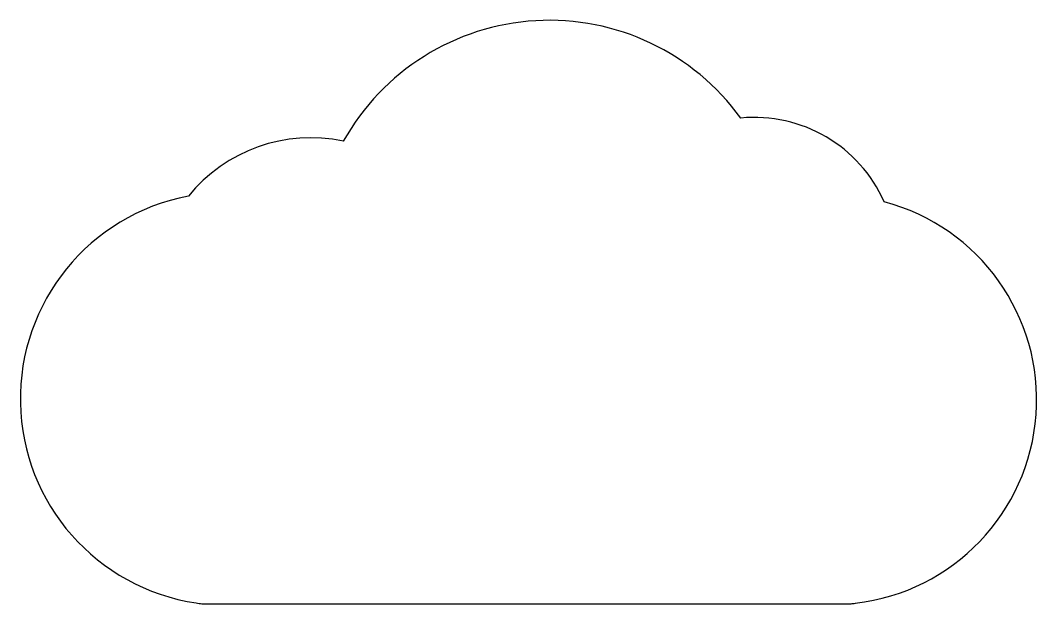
# Model space of a CAD drawing. Extents: x 28 to 270, y -145 to -6.
import ezdxf

# ---------------------------------------------------------------- set-up
doc = ezdxf.new("R2010")
doc.units = 0
doc.layers.get('0').update_dxf_attribs({"linetype": 'CONTINUOUS'})

msp = doc.modelspace()

# ---------------------------------------------------------------- linework, layer by layer
at = {"color": 7, "linetype": 'CONTINUOUS'}
msp.add_line((71.14, -145), (226.14, -145), dxfattribs=at)
for centre, radius, start, end in [((154.13, -62.11), 56.38, 35.8855, 150.7915), ((203.03, -62.91), 34, 24.0024, 95.4316), ((97.16, -71.43), 37.65, 78.092, 140.957), ((77.05, -96.11), 49.25, 100.6863, 261.5546), ((221.58, -96.33), 48.88, 276.5633, 75.1747), ((71.14, -140), 5, 254.6619, 270), ((226.14, -140), 5, 269.9993, 281.9111)]:
    msp.add_arc(centre, radius, start, end, dxfattribs=at)

doc.saveas('drawing.dxf')
